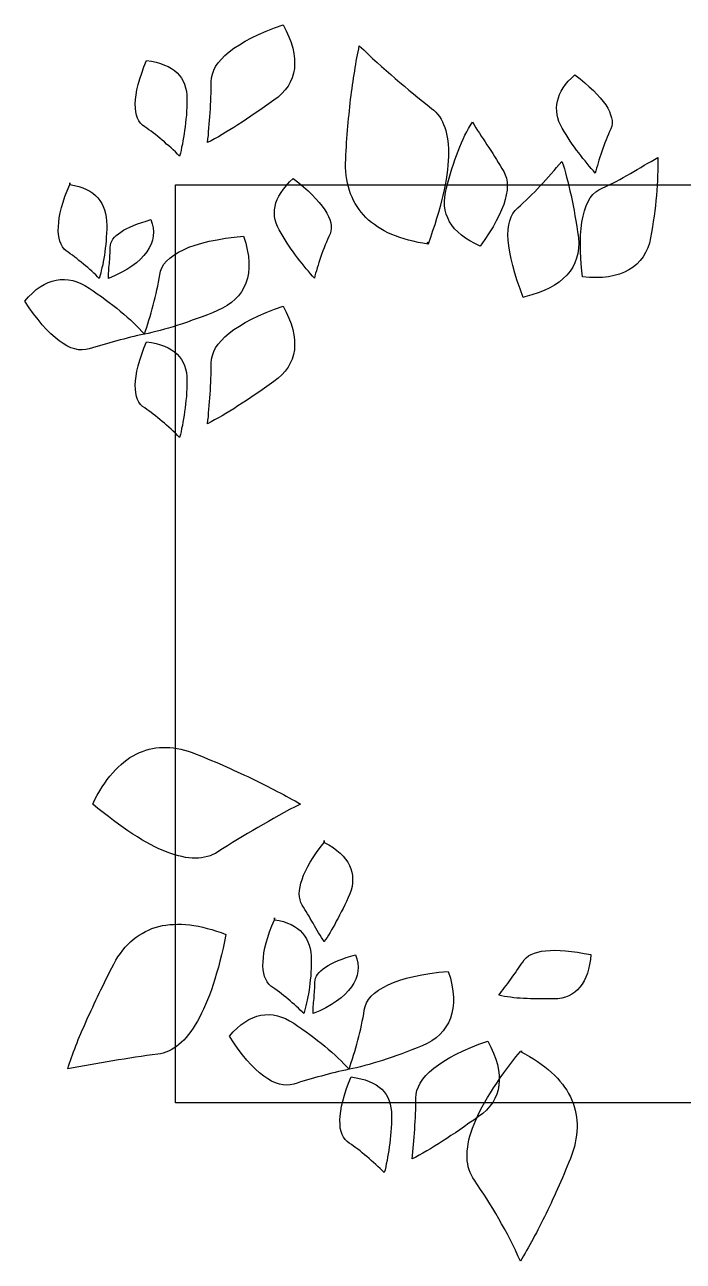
# Model space of a CAD drawing. Extents: x -0.221 to 0.496, y 1.454 to 2.128.
# Drawn here: x -0.221 to 0.137, y 1.454 to 2.128 of the extents above; entities that cross this region are included whole.
import ezdxf

# ---------------------------------------------------------------- set-up
doc = ezdxf.new("R2010")
doc.units = 0
doc.layers.get('0').update_dxf_attribs({"linetype": 'CONTINUOUS'})

msp = doc.modelspace()

# ---------------------------------------------------------------- linework, layer by layer
at = {"color": 0}
for points in [[(-0.08052, 2.12762), (-0.08052, 2.12762), (-0.08052, 2.12762), (-0.07881, 2.12428), (-0.07733, 2.12101), (-0.07616, 2.1179), (-0.07523, 2.11486), (-0.07461, 2.11191), (-0.0743, 2.10911), (-0.07422, 2.10631), (-0.07437, 2.10374), (-0.07484, 2.10117), (-0.07554, 2.09876), (-0.07655, 2.09643), (-0.0778, 2.09425), (-0.07935, 2.09215), (-0.08114, 2.09013), (-0.08316, 2.08826), (-0.0855, 2.08655), (-0.0855, 2.08655), (-0.08814, 2.08469), (-0.09071, 2.0829), (-0.0932, 2.08111), (-0.09569, 2.0794), (-0.0981, 2.07776), (-0.10051, 2.07621), (-0.10284, 2.07465), (-0.1051, 2.07317), (-0.10735, 2.0717), (-0.10953, 2.07037), (-0.11163, 2.06905), (-0.11373, 2.06781), (-0.11575, 2.06664), (-0.11778, 2.06555), (-0.11972, 2.06446), (-0.12159, 2.06353), (-0.12159, 2.06353), (-0.12143, 2.0654), (-0.1212, 2.06734), (-0.12104, 2.06936), (-0.12089, 2.07131), (-0.12073, 2.07341), (-0.12058, 2.07543), (-0.12042, 2.07753), (-0.12026, 2.07963), (-0.12011, 2.08181), (-0.12003, 2.08391), (-0.11988, 2.08601), (-0.1198, 2.08819), (-0.11972, 2.09029), (-0.11972, 2.09239), (-0.11964, 2.09449), (-0.11964, 2.09659), (-0.11964, 2.09659), (-0.11949, 2.09869), (-0.11902, 2.10071), (-0.11824, 2.10281), (-0.11723, 2.10483), (-0.11583, 2.10685), (-0.11412, 2.10887), (-0.11218, 2.1109), (-0.10984, 2.11284), (-0.10728, 2.11479), (-0.10432, 2.11673), (-0.10113, 2.11867), (-0.09763, 2.12054), (-0.09382, 2.12233), (-0.0897, 2.12412), (-0.08526, 2.12591), (-0.08052, 2.12762)], [(-0.00191, 2.00914), (-0.00154, 2.00819), (-0.00154, 2.00819), (-0.00435, 2.00865), (-0.00699, 2.00912), (-0.00962, 2.00975), (-0.01215, 2.01035), (-0.01454, 2.01102), (-0.01689, 2.01179), (-0.01918, 2.01259), (-0.02132, 2.01346), (-0.02339, 2.01437), (-0.02536, 2.01541), (-0.02725, 2.01648), (-0.02908, 2.01759), (-0.03076, 2.01877), (-0.03238, 2.01998), (-0.03392, 2.02122), (-0.03536, 2.0226), (-0.03673, 2.02402), (-0.03795, 2.0255), (-0.03911, 2.02701), (-0.04023, 2.02863), (-0.04125, 2.03021), (-0.04216, 2.03193), (-0.04293, 2.03372), (-0.0437, 2.03551), (-0.04436, 2.03743), (-0.04492, 2.03932), (-0.04538, 2.04135), (-0.04583, 2.04337), (-0.04607, 2.0455), (-0.04632, 2.04762), (-0.04642, 2.04982), (-0.04648, 2.05211), (-0.04648, 2.05211), (-0.04638, 2.05441), (-0.04627, 2.0567), (-0.04616, 2.059), (-0.04602, 2.06122), (-0.04591, 2.06352), (-0.04577, 2.06574), (-0.04552, 2.06793), (-0.04538, 2.07015), (-0.04521, 2.07231), (-0.04503, 2.07446), (-0.04486, 2.07661), (-0.04458, 2.07873), (-0.04437, 2.08081), (-0.04416, 2.0829), (-0.04395, 2.08498), (-0.04371, 2.087), (-0.04347, 2.08901), (-0.04319, 2.09095), (-0.04295, 2.09297), (-0.04267, 2.09491), (-0.04236, 2.09678), (-0.04209, 2.09873), (-0.04185, 2.10057), (-0.0415, 2.10237), (-0.04119, 2.10424), (-0.04092, 2.10601), (-0.04065, 2.10778), (-0.04027, 2.10952), (-0.03996, 2.11122), (-0.03966, 2.11292), (-0.03932, 2.11454), (-0.03898, 2.11617), (-0.03898, 2.11617), (-0.03658, 2.11387), (-0.03418, 2.11157), (-0.03172, 2.1093), (-0.02925, 2.10704), (-0.02682, 2.10484), (-0.02438, 2.10264), (-0.02188, 2.10048), (-0.01938, 2.09831), (-0.01691, 2.09622), (-0.01444, 2.09413), (-0.01197, 2.09203), (-0.00946, 2.09004), (-0.00703, 2.08802), (-0.00452, 2.08603), (-0.00208, 2.084), (0.00039, 2.08208), (0.00039, 2.08208), (0.00156, 2.08109), (0.00269, 2.07999), (0.00368, 2.07883), (0.00463, 2.07756), (0.00554, 2.07619), (0.00629, 2.07482), (0.00696, 2.07324), (0.00763, 2.07167), (0.00815, 2.07002), (0.00858, 2.06824), (0.00896, 2.06636), (0.00928, 2.06444), (0.00949, 2.06238), (0.00963, 2.06029), (0.00963, 2.05813), (0.00959, 2.05587), (0.00951, 2.05351), (0.0093, 2.05108), (0.00905, 2.04854), (0.00873, 2.04597), (0.0083, 2.04327), (0.00783, 2.04046), (0.0072, 2.03765), (0.00655, 2.03467), (0.00584, 2.03165), (0.00499, 2.02857), (0.0041, 2.02539), (0.00311, 2.02206), (0.00211, 2.01874), (0.00091, 2.01532), (-0.00026, 2.01182), (-0.00154, 2.00819), (-0.00191, 2.00914)], [(-0.15488, 2.10817), (-0.15488, 2.10817), (-0.15488, 2.10817), (-0.15215, 2.10771), (-0.14959, 2.10716), (-0.14725, 2.10654), (-0.14508, 2.10569), (-0.14313, 2.10483), (-0.14134, 2.10382), (-0.13971, 2.10265), (-0.13823, 2.10141), (-0.13699, 2.10001), (-0.1359, 2.09853), (-0.13496, 2.0969), (-0.13419, 2.09519), (-0.13364, 2.09332), (-0.13318, 2.09137), (-0.13294, 2.08927), (-0.13286, 2.0871), (-0.13286, 2.0871), (-0.13286, 2.08484), (-0.13294, 2.08266), (-0.13302, 2.08049), (-0.13318, 2.07831), (-0.13341, 2.07621), (-0.13356, 2.07411), (-0.1338, 2.07209), (-0.13411, 2.07006), (-0.13434, 2.06812), (-0.13465, 2.06625), (-0.13504, 2.06439), (-0.13535, 2.0626), (-0.13574, 2.06089), (-0.13605, 2.05917), (-0.13644, 2.05762), (-0.13683, 2.05606), (-0.13683, 2.05606), (-0.138, 2.05715), (-0.13909, 2.05832), (-0.14033, 2.05941), (-0.1415, 2.0605), (-0.14266, 2.06159), (-0.14391, 2.06267), (-0.14515, 2.06376), (-0.14632, 2.06477), (-0.14757, 2.06579), (-0.14881, 2.0668), (-0.15005, 2.06781), (-0.15122, 2.06874), (-0.15239, 2.0696), (-0.15363, 2.07045), (-0.15472, 2.07131), (-0.15589, 2.07209), (-0.15589, 2.07209), (-0.15713, 2.07294), (-0.15822, 2.07403), (-0.15908, 2.07527), (-0.15978, 2.07675), (-0.1604, 2.07839), (-0.16079, 2.08025), (-0.16094, 2.08227), (-0.16102, 2.08453), (-0.16087, 2.08686), (-0.16055, 2.08943), (-0.16009, 2.09215), (-0.15939, 2.09503), (-0.15853, 2.09814), (-0.15752, 2.10133), (-0.15628, 2.10467), (-0.15488, 2.10817)], [(0.07841, 2.10025), (0.07841, 2.10025), (0.08126, 2.09808), (0.0839, 2.09598), (0.0863, 2.09386), (0.0885, 2.0918), (0.09048, 2.08982), (0.09229, 2.08784), (0.09382, 2.0859), (0.09522, 2.08407), (0.0963, 2.08217), (0.09725, 2.08038), (0.09791, 2.07863), (0.09844, 2.07699), (0.09869, 2.07539), (0.09867, 2.07382), (0.0985, 2.07236), (0.09806, 2.07094), (0.09806, 2.07094), (0.09738, 2.06949), (0.09673, 2.06797), (0.09607, 2.06645), (0.09546, 2.06486), (0.0948, 2.06334), (0.09419, 2.06175), (0.09364, 2.0602), (0.09312, 2.05857), (0.09258, 2.05702), (0.09203, 2.05546), (0.09155, 2.05394), (0.09107, 2.05241), (0.09067, 2.05092), (0.09022, 2.04951), (0.08985, 2.04812), (0.08955, 2.04677), (0.08955, 2.04677), (0.08853, 2.048), (0.0874, 2.04927), (0.08631, 2.05065), (0.08515, 2.05199), (0.08403, 2.05344), (0.08283, 2.05485), (0.08168, 2.05636), (0.08052, 2.05788), (0.07936, 2.05939), (0.07817, 2.06098), (0.07698, 2.06256), (0.07582, 2.06425), (0.07474, 2.06598), (0.07362, 2.06777), (0.07254, 2.06949), (0.07149, 2.07132), (0.07149, 2.07132), (0.07055, 2.07311), (0.06974, 2.07497), (0.06918, 2.07685), (0.06876, 2.07863), (0.06855, 2.08052), (0.06844, 2.08236), (0.06861, 2.08417), (0.06892, 2.08604), (0.06944, 2.08784), (0.07009, 2.08971), (0.07096, 2.0915), (0.0721, 2.09326), (0.07338, 2.09508), (0.07487, 2.09683), (0.07654, 2.09858), (0.07841, 2.10025)], [(0.02689, 2.00708), (0.02689, 2.00708), (0.02689, 2.00708), (0.024, 2.00845), (0.02124, 2.00989), (0.01886, 2.01142), (0.01663, 2.01303), (0.01467, 2.01476), (0.01296, 2.01653), (0.01146, 2.0184), (0.01018, 2.02037), (0.0092, 2.0224), (0.00837, 2.0245), (0.00785, 2.02667), (0.0075, 2.02901), (0.0074, 2.03137), (0.00755, 2.03377), (0.0079, 2.03627), (0.00847, 2.03887), (0.00847, 2.03887), (0.00921, 2.04147), (0.00988, 2.04403), (0.01061, 2.04663), (0.01146, 2.04919), (0.01226, 2.05164), (0.01307, 2.0541), (0.01394, 2.05642), (0.01478, 2.0588), (0.01569, 2.06105), (0.01663, 2.06323), (0.01761, 2.06533), (0.01851, 2.0674), (0.01955, 2.06937), (0.02052, 2.07113), (0.02156, 2.07292), (0.0226, 2.07454), (0.0226, 2.07454), (0.02355, 2.07309), (0.02446, 2.07155), (0.02544, 2.07004), (0.02643, 2.06852), (0.02744, 2.06694), (0.0285, 2.06546), (0.02951, 2.06388), (0.03053, 2.0623), (0.03162, 2.06075), (0.03267, 2.0591), (0.03369, 2.05751), (0.03474, 2.05586), (0.03576, 2.05428), (0.03674, 2.05259), (0.03775, 2.05101), (0.03873, 2.04932), (0.03873, 2.04932), (0.03978, 2.04767), (0.04055, 2.04588), (0.04111, 2.044), (0.0415, 2.04194), (0.0416, 2.03974), (0.04149, 2.03745), (0.0411, 2.03502), (0.04054, 2.03242), (0.03966, 2.02976), (0.03853, 2.02689), (0.0372, 2.02392), (0.03565, 2.02085), (0.03385, 2.01757), (0.03175, 2.01423), (0.02946, 2.01072), (0.02689, 2.00708)], [(0.08255, 1.99028), (0.08255, 1.99028), (0.08205, 1.9953), (0.08164, 2.00011), (0.08144, 2.00467), (0.08144, 2.00898), (0.08151, 2.01298), (0.08178, 2.01674), (0.08229, 2.02017), (0.0829, 2.0234), (0.08364, 2.02634), (0.08452, 2.02901), (0.08564, 2.03135), (0.08682, 2.03339), (0.08821, 2.03517), (0.08977, 2.03661), (0.09152, 2.03779), (0.09338, 2.0386), (0.09338, 2.0386), (0.09528, 2.03951), (0.09717, 2.04041), (0.09913, 2.04136), (0.10099, 2.04233), (0.10292, 2.04334), (0.10482, 2.04443), (0.10672, 2.04551), (0.10868, 2.04662), (0.11058, 2.0477), (0.11244, 2.04886), (0.11434, 2.04994), (0.1162, 2.05109), (0.1181, 2.05217), (0.11993, 2.05322), (0.12182, 2.0543), (0.12365, 2.05535), (0.12365, 2.05535), (0.12368, 2.05295), (0.12364, 2.05051), (0.12356, 2.04797), (0.12348, 2.04544), (0.12337, 2.04279), (0.12326, 2.04015), (0.12307, 2.03748), (0.12285, 2.0347), (0.12256, 2.03188), (0.12227, 2.02907), (0.12198, 2.02626), (0.12155, 2.02338), (0.12115, 2.02043), (0.12072, 2.01755), (0.12025, 2.01456), (0.11968, 2.01161), (0.11968, 2.01161), (0.11901, 2.0087), (0.11813, 2.00604), (0.11697, 2.00359), (0.11558, 2.00128), (0.11401, 1.99915), (0.11224, 1.99727), (0.1102, 1.9956), (0.10788, 1.99414), (0.10545, 1.99289), (0.10276, 1.99186), (0.09989, 1.991), (0.09682, 1.99039), (0.09354, 1.99003), (0.09006, 1.98992), (0.08641, 1.98998), (0.08255, 1.99028)], [(0.05036, 1.97917), (0.05036, 1.97917), (0.04867, 1.98379), (0.04707, 1.9882), (0.04575, 1.9924), (0.0446, 1.99642), (0.04365, 2.00019), (0.04295, 2.00382), (0.04245, 2.0072), (0.04205, 2.01037), (0.04196, 2.01326), (0.04207, 2.01608), (0.04243, 2.01858), (0.04296, 2.0209), (0.04369, 2.02297), (0.04469, 2.02484), (0.0459, 2.02645), (0.04728, 2.02789), (0.04728, 2.02789), (0.0488, 2.02922), (0.05035, 2.03066), (0.05191, 2.03209), (0.05343, 2.0336), (0.05495, 2.0351), (0.05654, 2.03664), (0.05803, 2.03822), (0.05959, 2.03982), (0.06111, 2.0415), (0.0626, 2.04308), (0.06412, 2.04476), (0.06554, 2.04647), (0.06707, 2.04815), (0.06849, 2.04987), (0.06994, 2.05151), (0.07136, 2.05323), (0.07136, 2.05323), (0.07206, 2.05124), (0.07272, 2.04914), (0.07334, 2.04694), (0.07393, 2.04463), (0.07455, 2.04225), (0.07521, 2.03981), (0.07576, 2.03722), (0.07637, 2.03467), (0.07689, 2.03199), (0.07743, 2.02923), (0.07798, 2.02647), (0.07848, 2.02361), (0.07899, 2.02075), (0.07947, 2.01778), (0.07994, 2.01482), (0.08037, 2.01175), (0.08037, 2.01175), (0.08053, 2.00872), (0.08038, 2.0058), (0.08002, 2.00313), (0.07932, 2.00046), (0.07844, 1.99797), (0.07725, 1.99559), (0.07579, 1.99342), (0.07412, 1.99133), (0.07214, 1.98935), (0.06991, 1.9875), (0.06742, 1.98588), (0.06471, 1.98432), (0.0617, 1.98288), (0.05851, 1.98161), (0.05501, 1.98045), (0.05127, 1.97943), (0.05036, 1.97917)], [(-0.19664, 2.04157), (-0.19664, 2.04056), (-0.19664, 2.04056), (-0.19408, 2.04009), (-0.19174, 2.03955), (-0.18957, 2.03877), (-0.18762, 2.03791), (-0.18575, 2.03698), (-0.18412, 2.03589), (-0.18264, 2.03465), (-0.18132, 2.03333), (-0.18023, 2.03185), (-0.17922, 2.03021), (-0.17844, 2.02858), (-0.17774, 2.02679), (-0.1772, 2.02485), (-0.17689, 2.02283), (-0.17665, 2.02073), (-0.17658, 2.01855), (-0.17658, 2.01855), (-0.17658, 2.01629), (-0.17665, 2.01411), (-0.17681, 2.01201), (-0.17689, 2.00991), (-0.17712, 2.00789), (-0.17735, 2.00587), (-0.17759, 2.004), (-0.17782, 2.00214), (-0.17813, 2.00027), (-0.17844, 1.99856), (-0.17875, 1.99685), (-0.17914, 1.99529), (-0.17953, 1.99374), (-0.17984, 1.99226), (-0.18023, 1.99078), (-0.18062, 1.98946), (-0.18062, 1.98946), (-0.18155, 1.99039), (-0.18257, 1.9914), (-0.18365, 1.99234), (-0.18467, 1.99335), (-0.18583, 1.99436), (-0.18692, 1.99537), (-0.18809, 1.99638), (-0.18925, 1.99731), (-0.19042, 1.99832), (-0.19167, 1.99926), (-0.19283, 2.00027), (-0.194, 2.00112), (-0.19517, 2.00206), (-0.19641, 2.00291), (-0.1975, 2.00369), (-0.19867, 2.00447), (-0.19867, 2.00447), (-0.19975, 2.00548), (-0.20061, 2.00672), (-0.20139, 2.00813), (-0.20201, 2.00968), (-0.20248, 2.01147), (-0.20279, 2.01334), (-0.20294, 2.01544), (-0.20287, 2.01761), (-0.20271, 2.02003), (-0.2024, 2.02251), (-0.20185, 2.02524), (-0.20115, 2.02804), (-0.2003, 2.03099), (-0.19929, 2.03403), (-0.19804, 2.03721), (-0.19664, 2.04056), (-0.19664, 2.04157)], [(-0.07493, 2.04389), (-0.07493, 2.04389), (-0.07201, 2.04158), (-0.06937, 2.03931), (-0.06687, 2.03715), (-0.06461, 2.03495), (-0.06259, 2.0329), (-0.06081, 2.03082), (-0.05918, 2.02884), (-0.05782, 2.02691), (-0.05674, 2.02501), (-0.05579, 2.02322), (-0.05506, 2.0215), (-0.05456, 2.01976), (-0.05431, 2.01815), (-0.05434, 2.01659), (-0.0545, 2.01513), (-0.05494, 2.01371), (-0.05494, 2.01371), (-0.05563, 2.01226), (-0.05628, 2.01074), (-0.05693, 2.00922), (-0.05758, 2.0077), (-0.0582, 2.00611), (-0.05882, 2.00452), (-0.05937, 2.00296), (-0.05991, 2.00141), (-0.06046, 1.99985), (-0.06098, 1.99823), (-0.06145, 1.9967), (-0.06193, 1.99518), (-0.06234, 1.99369), (-0.06278, 1.99227), (-0.06315, 1.99089), (-0.06345, 1.98953), (-0.06345, 1.98953), (-0.06448, 1.99077), (-0.0656, 1.99204), (-0.06669, 1.99342), (-0.06785, 1.99476), (-0.06905, 1.99617), (-0.07017, 1.99761), (-0.07133, 1.99913), (-0.07256, 2.00061), (-0.07371, 2.00213), (-0.07483, 2.00374), (-0.07603, 2.00533), (-0.07718, 2.00702), (-0.07826, 2.00874), (-0.07938, 2.01054), (-0.08047, 2.01226), (-0.08152, 2.01408), (-0.08152, 2.01408), (-0.08263, 2.01588), (-0.08358, 2.01767), (-0.08428, 2.01949), (-0.0848, 2.02131), (-0.08516, 2.02312), (-0.08526, 2.02497), (-0.0852, 2.02681), (-0.08489, 2.02868), (-0.08441, 2.03055), (-0.08368, 2.03245), (-0.08278, 2.03435), (-0.0816, 2.03621), (-0.08028, 2.03814), (-0.07871, 2.04009), (-0.07694, 2.04198), (-0.07493, 2.04389)], [(-0.15254, 2.0215), (-0.15254, 2.0215), (-0.15254, 2.0215), (-0.15177, 2.01925), (-0.1513, 2.01699), (-0.15114, 2.01481), (-0.15122, 2.01256), (-0.15169, 2.01038), (-0.15239, 2.0082), (-0.1534, 2.0061), (-0.15472, 2.004), (-0.15628, 2.00198), (-0.15822, 1.99996), (-0.1604, 1.99801), (-0.16289, 1.99615), (-0.16561, 1.99436), (-0.16872, 1.99265), (-0.17199, 1.99101), (-0.17564, 1.98946), (-0.17564, 1.98946), (-0.17564, 1.99039), (-0.17557, 1.9914), (-0.17557, 1.99234), (-0.17549, 1.99335), (-0.17541, 1.99444), (-0.17533, 1.99545), (-0.17525, 1.99654), (-0.1751, 1.99762), (-0.17502, 1.99871), (-0.17494, 1.9998), (-0.17487, 2.00089), (-0.17479, 2.00198), (-0.17471, 2.00315), (-0.17471, 2.00424), (-0.17463, 2.0054), (-0.17463, 2.00649), (-0.17463, 2.00649), (-0.17455, 2.00758), (-0.17424, 2.00867), (-0.17378, 2.00976), (-0.17315, 2.01077), (-0.17238, 2.01186), (-0.17137, 2.01279), (-0.1702, 2.0138), (-0.16888, 2.01474), (-0.1674, 2.01567), (-0.16569, 2.0166), (-0.1639, 2.01746), (-0.16195, 2.01831), (-0.15978, 2.01917), (-0.15752, 2.01995), (-0.15511, 2.02073), (-0.15254, 2.0215)], [(-0.10199, 2.0124), (-0.10199, 2.0124), (-0.10199, 2.0124), (-0.10082, 2.00867), (-0.10004, 2.00509), (-0.09942, 2.00167), (-0.09919, 1.9984), (-0.09919, 1.99529), (-0.09942, 1.99241), (-0.09996, 1.98961), (-0.10082, 1.98697), (-0.10191, 1.98448), (-0.10323, 1.98222), (-0.10479, 1.98005), (-0.10658, 1.9781), (-0.1086, 1.97631), (-0.11093, 1.97468), (-0.11342, 1.9732), (-0.11614, 1.97196), (-0.11614, 1.97196), (-0.11894, 1.97079), (-0.12174, 1.9697), (-0.12454, 1.96861), (-0.12726, 1.9676), (-0.12999, 1.96667), (-0.13263, 1.96566), (-0.13528, 1.9648), (-0.13784, 1.96395), (-0.14033, 1.96317), (-0.14282, 1.96247), (-0.14515, 1.96177), (-0.14749, 1.96115), (-0.14974, 1.96052), (-0.15192, 1.95998), (-0.15402, 1.95951), (-0.15604, 1.95912), (-0.15604, 1.95912), (-0.15542, 1.96099), (-0.1548, 1.96286), (-0.15418, 1.9648), (-0.15355, 1.96675), (-0.15293, 1.96877), (-0.15239, 1.97079), (-0.15177, 1.97289), (-0.15122, 1.97491), (-0.15068, 1.97701), (-0.15013, 1.97911), (-0.14967, 1.98121), (-0.1492, 1.98324), (-0.14881, 1.98534), (-0.14842, 1.98736), (-0.14803, 1.98938), (-0.14772, 1.9914), (-0.14772, 1.9914), (-0.14725, 1.99335), (-0.14648, 1.99529), (-0.14539, 1.99716), (-0.14391, 1.99887), (-0.14212, 2.00058), (-0.14002, 2.00214), (-0.13753, 2.00369), (-0.13481, 2.00509), (-0.13178, 2.00641), (-0.12835, 2.00758), (-0.1247, 2.00867), (-0.12073, 2.00968), (-0.11645, 2.01054), (-0.11194, 2.01131), (-0.10712, 2.01194), (-0.10199, 2.0124)], [(-0.22122, 1.97717), (-0.22122, 1.97717), (-0.22122, 1.97717), (-0.21912, 1.9795), (-0.21702, 1.98152), (-0.21492, 1.98339), (-0.21274, 1.98487), (-0.21057, 1.98619), (-0.20847, 1.9872), (-0.20621, 1.98806), (-0.20403, 1.9886), (-0.20185, 1.98884), (-0.1996, 1.98891), (-0.19734, 1.98876), (-0.19509, 1.98829), (-0.19291, 1.98759), (-0.19065, 1.98674), (-0.1884, 1.98557), (-0.18614, 1.98417), (-0.18614, 1.98417), (-0.18389, 1.98269), (-0.18171, 1.98114), (-0.17945, 1.97958), (-0.17735, 1.97802), (-0.17525, 1.97639), (-0.17315, 1.97484), (-0.17113, 1.97328), (-0.16919, 1.97165), (-0.16732, 1.97001), (-0.16545, 1.96846), (-0.16367, 1.9669), (-0.16203, 1.96527), (-0.1604, 1.96371), (-0.15884, 1.96216), (-0.15737, 1.9606), (-0.15604, 1.95912), (-0.15604, 1.95912), (-0.15791, 1.95874), (-0.15978, 1.95835), (-0.16172, 1.95788), (-0.16359, 1.95741), (-0.16545, 1.95695), (-0.16732, 1.95648), (-0.16919, 1.95601), (-0.17105, 1.95547), (-0.173, 1.955), (-0.17487, 1.95446), (-0.17673, 1.95391), (-0.1786, 1.95337), (-0.18047, 1.95282), (-0.18241, 1.95228), (-0.18428, 1.95166), (-0.18614, 1.95111), (-0.18614, 1.95111), (-0.18801, 1.95072), (-0.18995, 1.95057), (-0.19198, 1.95065), (-0.194, 1.95111), (-0.19602, 1.95174), (-0.1982, 1.95275), (-0.2003, 1.95399), (-0.20248, 1.95547), (-0.20473, 1.95726), (-0.20699, 1.95928), (-0.20932, 1.96161), (-0.21166, 1.96418), (-0.21399, 1.96706), (-0.2164, 1.97017), (-0.21881, 1.97351), (-0.22122, 1.97717)], [(-0.08052, 1.97445), (-0.08052, 1.97445), (-0.08052, 1.97445), (-0.07881, 1.9711), (-0.07733, 1.96784), (-0.07616, 1.96472), (-0.07523, 1.96169), (-0.07461, 1.95874), (-0.0743, 1.95594), (-0.07422, 1.95314), (-0.07437, 1.95057), (-0.07484, 1.948), (-0.07554, 1.94559), (-0.07655, 1.94326), (-0.0778, 1.94108), (-0.07935, 1.93898), (-0.08114, 1.93696), (-0.08316, 1.93509), (-0.0855, 1.93338), (-0.0855, 1.93338), (-0.08814, 1.93151), (-0.09071, 1.92972), (-0.0932, 1.92793), (-0.09569, 1.92622), (-0.0981, 1.92459), (-0.10051, 1.92303), (-0.10284, 1.92148), (-0.1051, 1.92), (-0.10735, 1.91852), (-0.10953, 1.9172), (-0.11163, 1.91588), (-0.11373, 1.91463), (-0.11575, 1.91347), (-0.11778, 1.91238), (-0.11972, 1.91129), (-0.12159, 1.91036), (-0.12159, 1.91036), (-0.12143, 1.91222), (-0.1212, 1.91417), (-0.12104, 1.91619), (-0.12089, 1.91813), (-0.12073, 1.92023), (-0.12058, 1.92226), (-0.12042, 1.92436), (-0.12026, 1.92646), (-0.12011, 1.92863), (-0.12003, 1.93073), (-0.11988, 1.93283), (-0.1198, 1.93501), (-0.11972, 1.93711), (-0.11972, 1.93921), (-0.11964, 1.94131), (-0.11964, 1.94341), (-0.11964, 1.94341), (-0.11949, 1.94551), (-0.11902, 1.94754), (-0.11824, 1.94964), (-0.11723, 1.95166), (-0.11583, 1.95368), (-0.11412, 1.9557), (-0.11218, 1.95772), (-0.10984, 1.95967), (-0.10728, 1.96161), (-0.10432, 1.96356), (-0.10113, 1.9655), (-0.09763, 1.96737), (-0.09382, 1.96916), (-0.0897, 1.97095), (-0.08526, 1.97274), (-0.08052, 1.97445)], [(-0.15488, 1.955), (-0.15488, 1.955), (-0.15488, 1.955), (-0.15215, 1.95454), (-0.14959, 1.95399), (-0.14725, 1.95337), (-0.14508, 1.95251), (-0.14313, 1.95166), (-0.14134, 1.95065), (-0.13971, 1.94948), (-0.13823, 1.94824), (-0.13699, 1.94684), (-0.1359, 1.94536), (-0.13496, 1.94372), (-0.13419, 1.94201), (-0.13364, 1.94015), (-0.13318, 1.9382), (-0.13294, 1.9361), (-0.13286, 1.93392), (-0.13286, 1.93392), (-0.13286, 1.93167), (-0.13294, 1.92949), (-0.13302, 1.92731), (-0.13318, 1.92513), (-0.13341, 1.92303), (-0.13356, 1.92093), (-0.1338, 1.91891), (-0.13411, 1.91689), (-0.13434, 1.91495), (-0.13465, 1.91308), (-0.13504, 1.91121), (-0.13535, 1.90942), (-0.13574, 1.90771), (-0.13605, 1.906), (-0.13644, 1.90445), (-0.13683, 1.90289), (-0.13683, 1.90289), (-0.138, 1.90398), (-0.13909, 1.90515), (-0.14033, 1.90623), (-0.1415, 1.90732), (-0.14266, 1.90841), (-0.14391, 1.9095), (-0.14515, 1.91059), (-0.14632, 1.9116), (-0.14757, 1.91261), (-0.14881, 1.91362), (-0.15005, 1.91463), (-0.15122, 1.91557), (-0.15239, 1.91642), (-0.15363, 1.91728), (-0.15472, 1.91813), (-0.15589, 1.91891), (-0.15589, 1.91891), (-0.15713, 1.91977), (-0.15822, 1.92086), (-0.15908, 1.9221), (-0.15978, 1.92358), (-0.1604, 1.92521), (-0.16079, 1.92708), (-0.16094, 1.9291), (-0.16102, 1.93136), (-0.16087, 1.93369), (-0.16055, 1.93626), (-0.16009, 1.93898), (-0.15939, 1.94186), (-0.15853, 1.94497), (-0.15752, 1.94816), (-0.15628, 1.9515), (-0.15488, 1.955)], [(-0.1842, 1.70322), (-0.1842, 1.70322), (-0.1842, 1.70322), (-0.18295, 1.70571), (-0.18171, 1.70812), (-0.18039, 1.71038), (-0.17906, 1.71256), (-0.17766, 1.71458), (-0.17626, 1.71652), (-0.17479, 1.71839), (-0.17331, 1.72018), (-0.17183, 1.72181), (-0.17027, 1.72337), (-0.16872, 1.72477), (-0.16716, 1.72609), (-0.16553, 1.72733), (-0.1639, 1.7285), (-0.16218, 1.72951), (-0.16047, 1.73044), (-0.15876, 1.73122), (-0.15705, 1.73192), (-0.15526, 1.73254), (-0.15347, 1.73309), (-0.15161, 1.73348), (-0.14974, 1.73379), (-0.14787, 1.73402), (-0.14601, 1.7341), (-0.14406, 1.7341), (-0.14212, 1.73402), (-0.14017, 1.73379), (-0.13823, 1.73348), (-0.13621, 1.73309), (-0.13418, 1.73262), (-0.13216, 1.732), (-0.13006, 1.7313), (-0.13006, 1.7313), (-0.12788, 1.73044), (-0.12578, 1.72959), (-0.12368, 1.72873), (-0.12158, 1.72788), (-0.11948, 1.72702), (-0.11746, 1.72617), (-0.11536, 1.72523), (-0.11334, 1.72438), (-0.1114, 1.72352), (-0.10937, 1.72259), (-0.10743, 1.72173), (-0.10548, 1.7208), (-0.10354, 1.71994), (-0.10159, 1.71901), (-0.09973, 1.71816), (-0.09786, 1.7173), (-0.09607, 1.71637), (-0.09421, 1.71551), (-0.09242, 1.71458), (-0.09063, 1.71372), (-0.08884, 1.71279), (-0.08713, 1.71193), (-0.08542, 1.711), (-0.08371, 1.71014), (-0.08207, 1.70929), (-0.08036, 1.70836), (-0.07873, 1.7075), (-0.07717, 1.70664), (-0.07554, 1.70579), (-0.07398, 1.70493), (-0.07243, 1.70408), (-0.07095, 1.70322), (-0.07095, 1.70322), (-0.07391, 1.70174), (-0.07694, 1.70019), (-0.07989, 1.69863), (-0.08277, 1.69708), (-0.08565, 1.69544), (-0.08853, 1.69381), (-0.09141, 1.69218), (-0.09421, 1.69054), (-0.09701, 1.68891), (-0.09981, 1.68728), (-0.10261, 1.68557), (-0.10533, 1.68393), (-0.10805, 1.68222), (-0.11077, 1.68051), (-0.11342, 1.67888), (-0.11606, 1.67717), (-0.11606, 1.67717), (-0.11738, 1.67639), (-0.11878, 1.67569), (-0.12026, 1.67507), (-0.12174, 1.6746), (-0.1233, 1.67429), (-0.12485, 1.67398), (-0.12656, 1.67382), (-0.12827, 1.67374), (-0.12998, 1.67382), (-0.13177, 1.67398), (-0.13364, 1.67421), (-0.13558, 1.6746), (-0.13753, 1.67507), (-0.13955, 1.67561), (-0.14157, 1.67623), (-0.14367, 1.67701), (-0.14585, 1.67794), (-0.14811, 1.67888), (-0.15036, 1.67997), (-0.1527, 1.68113), (-0.15503, 1.68245), (-0.15744, 1.68378), (-0.15985, 1.68533), (-0.16242, 1.68689), (-0.16498, 1.6886), (-0.16755, 1.69039), (-0.1702, 1.69225), (-0.17292, 1.69428), (-0.17564, 1.69638), (-0.17844, 1.69856), (-0.18132, 1.70081), (-0.1842, 1.70322)], [(-0.05812, 1.68331), (-0.05812, 1.6823), (-0.05812, 1.6823), (-0.05563, 1.68098), (-0.05329, 1.6795), (-0.05127, 1.67802), (-0.04948, 1.67654), (-0.04785, 1.67491), (-0.04645, 1.67328), (-0.04528, 1.67157), (-0.04435, 1.66978), (-0.04357, 1.66799), (-0.04311, 1.66612), (-0.04272, 1.66425), (-0.04264, 1.66231), (-0.04272, 1.66037), (-0.04295, 1.65834), (-0.04342, 1.65632), (-0.04412, 1.6543), (-0.04412, 1.6543), (-0.04505, 1.65228), (-0.04598, 1.65025), (-0.04692, 1.64831), (-0.04785, 1.64644), (-0.04878, 1.64458), (-0.04972, 1.64279), (-0.05057, 1.64108), (-0.05151, 1.63937), (-0.05236, 1.63773), (-0.05329, 1.63618), (-0.05415, 1.6347), (-0.05493, 1.6333), (-0.05578, 1.6319), (-0.05656, 1.63065), (-0.05734, 1.62941), (-0.05812, 1.62824), (-0.05812, 1.62824), (-0.05889, 1.62941), (-0.05959, 1.63058), (-0.06037, 1.63182), (-0.06115, 1.63307), (-0.06193, 1.63431), (-0.06263, 1.63563), (-0.06341, 1.63695), (-0.06411, 1.63828), (-0.06488, 1.63952), (-0.06566, 1.64084), (-0.06636, 1.64217), (-0.06714, 1.64341), (-0.06792, 1.64465), (-0.06869, 1.6459), (-0.06939, 1.64707), (-0.07017, 1.64823), (-0.07017, 1.64823), (-0.07079, 1.64963), (-0.07126, 1.65111), (-0.07157, 1.65267), (-0.07165, 1.65438), (-0.07157, 1.65624), (-0.07126, 1.65811), (-0.07079, 1.66013), (-0.07017, 1.66223), (-0.06932, 1.66449), (-0.06831, 1.66674), (-0.06706, 1.66915), (-0.06566, 1.67164), (-0.06403, 1.67421), (-0.06224, 1.67678), (-0.06029, 1.6795), (-0.05812, 1.6823), (-0.05812, 1.68331)], [(-0.11163, 1.63221), (-0.11163, 1.63221), (-0.11241, 1.6284), (-0.11318, 1.62474), (-0.11404, 1.62116), (-0.1149, 1.61766), (-0.11575, 1.61432), (-0.11668, 1.61105), (-0.11762, 1.60794), (-0.11855, 1.60499), (-0.11956, 1.60203), (-0.12057, 1.59923), (-0.12158, 1.59659), (-0.12267, 1.59402), (-0.12376, 1.59161), (-0.12485, 1.58928), (-0.12602, 1.58702), (-0.12711, 1.58492), (-0.12835, 1.58298), (-0.12952, 1.58111), (-0.13076, 1.57932), (-0.13201, 1.57769), (-0.13333, 1.57613), (-0.13457, 1.57473), (-0.1359, 1.57349), (-0.1373, 1.57232), (-0.13862, 1.57123), (-0.14002, 1.5703), (-0.14142, 1.56944), (-0.14282, 1.56874), (-0.1443, 1.56812), (-0.14577, 1.56765), (-0.14725, 1.56726), (-0.14873, 1.56703), (-0.14873, 1.56703), (-0.15176, 1.56664), (-0.1548, 1.56625), (-0.15783, 1.56579), (-0.16094, 1.56532), (-0.16397, 1.56485), (-0.16708, 1.56439), (-0.1702, 1.56392), (-0.17323, 1.56337), (-0.17634, 1.56283), (-0.17945, 1.56229), (-0.18256, 1.56174), (-0.1856, 1.5612), (-0.18871, 1.56065), (-0.19174, 1.56011), (-0.19477, 1.55956), (-0.19781, 1.55902), (-0.19781, 1.55902), (-0.19734, 1.5605), (-0.1968, 1.56205), (-0.19633, 1.56361), (-0.19579, 1.56516), (-0.19516, 1.56672), (-0.19462, 1.56835), (-0.194, 1.56999), (-0.19337, 1.57162), (-0.19267, 1.57325), (-0.19205, 1.57496), (-0.19135, 1.5766), (-0.19057, 1.57831), (-0.18987, 1.58002), (-0.1891, 1.58181), (-0.18832, 1.58352), (-0.18754, 1.58531), (-0.18676, 1.5871), (-0.18591, 1.58889), (-0.18505, 1.59075), (-0.1842, 1.59262), (-0.18334, 1.59449), (-0.18249, 1.59635), (-0.18155, 1.59822), (-0.18062, 1.60016), (-0.17969, 1.60211), (-0.17875, 1.60405), (-0.17782, 1.606), (-0.17681, 1.60802), (-0.1758, 1.60996), (-0.17479, 1.61199), (-0.17377, 1.61409), (-0.17276, 1.61611), (-0.17276, 1.61611), (-0.1716, 1.61813), (-0.17043, 1.62008), (-0.16911, 1.62186), (-0.16786, 1.62358), (-0.16646, 1.62521), (-0.16506, 1.62676), (-0.16358, 1.62816), (-0.16211, 1.62949), (-0.16047, 1.63073), (-0.15892, 1.63182), (-0.15721, 1.63283), (-0.1555, 1.63377), (-0.15378, 1.63462), (-0.152, 1.6354), (-0.15013, 1.63602), (-0.14818, 1.63657), (-0.14624, 1.63703), (-0.1443, 1.63734), (-0.1422, 1.63758), (-0.1401, 1.63773), (-0.138, 1.63781), (-0.13582, 1.63781), (-0.13356, 1.63765), (-0.13131, 1.63742), (-0.12905, 1.63711), (-0.12664, 1.63672), (-0.12423, 1.63618), (-0.12182, 1.63555), (-0.11933, 1.63485), (-0.11684, 1.63408), (-0.11427, 1.63322), (-0.11163, 1.63221)], [(-0.08518, 1.64123), (-0.08518, 1.64022), (-0.08518, 1.64022), (-0.08262, 1.63975), (-0.08028, 1.63921), (-0.07811, 1.63843), (-0.07616, 1.63758), (-0.07429, 1.63664), (-0.07266, 1.63555), (-0.07118, 1.63431), (-0.06986, 1.63299), (-0.06877, 1.63151), (-0.06776, 1.62988), (-0.06698, 1.62824), (-0.06628, 1.62645), (-0.06574, 1.62451), (-0.06543, 1.62249), (-0.06519, 1.62039), (-0.06512, 1.61821), (-0.06512, 1.61821), (-0.06512, 1.61595), (-0.06519, 1.61378), (-0.06535, 1.61168), (-0.06543, 1.60958), (-0.06566, 1.60755), (-0.06589, 1.60553), (-0.06613, 1.60366), (-0.06636, 1.6018), (-0.06667, 1.59993), (-0.06698, 1.59822), (-0.06729, 1.59651), (-0.06768, 1.59495), (-0.06807, 1.5934), (-0.06838, 1.59192), (-0.06877, 1.59044), (-0.06916, 1.58912), (-0.06916, 1.58912), (-0.07009, 1.59005), (-0.07111, 1.59106), (-0.07219, 1.592), (-0.07321, 1.59301), (-0.07437, 1.59402), (-0.07546, 1.59503), (-0.07663, 1.59604), (-0.07779, 1.59698), (-0.07896, 1.59799), (-0.08021, 1.59892), (-0.08137, 1.59993), (-0.08254, 1.60079), (-0.08371, 1.60172), (-0.08495, 1.60258), (-0.08604, 1.60335), (-0.08721, 1.60413), (-0.08721, 1.60413), (-0.08829, 1.60514), (-0.08915, 1.60639), (-0.08993, 1.60779), (-0.09055, 1.60934), (-0.09102, 1.61113), (-0.09133, 1.613), (-0.09148, 1.6151), (-0.09141, 1.61728), (-0.09125, 1.61969), (-0.09094, 1.62218), (-0.09039, 1.6249), (-0.08969, 1.6277), (-0.08884, 1.63065), (-0.08783, 1.63369), (-0.08658, 1.63688), (-0.08518, 1.64022), (-0.08518, 1.64123)], [(0.0871, 1.62124), (0.0871, 1.62124), (0.0871, 1.62124), (0.08686, 1.61852), (0.08647, 1.61588), (0.08593, 1.61339), (0.08523, 1.61113), (0.08445, 1.60895), (0.08352, 1.60701), (0.08243, 1.60514), (0.08119, 1.60351), (0.07986, 1.60203), (0.07839, 1.60079), (0.07683, 1.5997), (0.07512, 1.59876), (0.07325, 1.59806), (0.07131, 1.59752), (0.06921, 1.59721), (0.06703, 1.59713), (0.06703, 1.59713), (0.06477, 1.59713), (0.0626, 1.59713), (0.0605, 1.59713), (0.0584, 1.59713), (0.05637, 1.59721), (0.05435, 1.59721), (0.05241, 1.59729), (0.05054, 1.59736), (0.04867, 1.59752), (0.04689, 1.5976), (0.0451, 1.59775), (0.04339, 1.59799), (0.04175, 1.59822), (0.04012, 1.59845), (0.03856, 1.59876), (0.03701, 1.59915), (0.03701, 1.59915), (0.03779, 1.60009), (0.03856, 1.6011), (0.03934, 1.60219), (0.04012, 1.60328), (0.04097, 1.60436), (0.04183, 1.60553), (0.04269, 1.60662), (0.04354, 1.60786), (0.04432, 1.60903), (0.04517, 1.6102), (0.04603, 1.61136), (0.04689, 1.61253), (0.04766, 1.61378), (0.04844, 1.61494), (0.04922, 1.61603), (0.05, 1.6172), (0.05, 1.6172), (0.05085, 1.61844), (0.05194, 1.61953), (0.05319, 1.62054), (0.05466, 1.62132), (0.05637, 1.62202), (0.05824, 1.62256), (0.06026, 1.62303), (0.06252, 1.62334), (0.06501, 1.6235), (0.06757, 1.62358), (0.07045, 1.6235), (0.07341, 1.62326), (0.0766, 1.62295), (0.07994, 1.62249), (0.08344, 1.62194), (0.0871, 1.62124)], [(-0.04108, 1.62116), (-0.04108, 1.62116), (-0.04108, 1.62116), (-0.04031, 1.61891), (-0.03984, 1.61665), (-0.03968, 1.61448), (-0.03976, 1.61222), (-0.04023, 1.61004), (-0.04093, 1.60786), (-0.04194, 1.60576), (-0.04326, 1.60366), (-0.04482, 1.60164), (-0.04676, 1.59962), (-0.04894, 1.59768), (-0.05143, 1.59581), (-0.05415, 1.59402), (-0.05726, 1.59231), (-0.06053, 1.59068), (-0.06418, 1.58912), (-0.06418, 1.58912), (-0.06418, 1.59005), (-0.06411, 1.59106), (-0.06411, 1.592), (-0.06403, 1.59301), (-0.06395, 1.5941), (-0.06387, 1.59511), (-0.06379, 1.5962), (-0.06364, 1.59729), (-0.06356, 1.59838), (-0.06348, 1.59946), (-0.06341, 1.60055), (-0.06333, 1.60164), (-0.06325, 1.60281), (-0.06325, 1.6039), (-0.06317, 1.60506), (-0.06317, 1.60615), (-0.06317, 1.60615), (-0.06309, 1.60724), (-0.06278, 1.60833), (-0.06232, 1.60942), (-0.06169, 1.61043), (-0.06092, 1.61152), (-0.05991, 1.61245), (-0.05874, 1.61346), (-0.05742, 1.6144), (-0.05594, 1.61533), (-0.05423, 1.61626), (-0.05244, 1.61712), (-0.05049, 1.61798), (-0.04832, 1.61883), (-0.04606, 1.61961), (-0.04365, 1.62039), (-0.04108, 1.62116)], [(0.00947, 1.61206), (0.00947, 1.61206), (0.00947, 1.61206), (0.01064, 1.60833), (0.01142, 1.60475), (0.01204, 1.60133), (0.01227, 1.59806), (0.01227, 1.59495), (0.01204, 1.59208), (0.0115, 1.58928), (0.01064, 1.58663), (0.00955, 1.58414), (0.00823, 1.58189), (0.00667, 1.57971), (0.00488, 1.57776), (0.00286, 1.57598), (0.00053, 1.57434), (-0.00196, 1.57286), (-0.00468, 1.57162), (-0.00468, 1.57162), (-0.00748, 1.57045), (-0.01028, 1.56936), (-0.01308, 1.56828), (-0.0158, 1.56726), (-0.01853, 1.56633), (-0.02117, 1.56532), (-0.02382, 1.56446), (-0.02638, 1.56361), (-0.02887, 1.56283), (-0.03136, 1.56213), (-0.03369, 1.56143), (-0.03603, 1.56081), (-0.03828, 1.56019), (-0.04046, 1.55964), (-0.04256, 1.55917), (-0.04458, 1.55879), (-0.04458, 1.55879), (-0.04396, 1.56065), (-0.04334, 1.56252), (-0.04272, 1.56446), (-0.04209, 1.56641), (-0.04147, 1.56843), (-0.04093, 1.57045), (-0.04031, 1.57255), (-0.03976, 1.57458), (-0.03922, 1.57668), (-0.03867, 1.57878), (-0.0382, 1.58088), (-0.03774, 1.5829), (-0.03735, 1.585), (-0.03696, 1.58702), (-0.03657, 1.58904), (-0.03626, 1.59106), (-0.03626, 1.59106), (-0.03579, 1.59301), (-0.03502, 1.59495), (-0.03393, 1.59682), (-0.03245, 1.59853), (-0.03066, 1.60024), (-0.02856, 1.6018), (-0.02607, 1.60335), (-0.02335, 1.60475), (-0.02032, 1.60608), (-0.01689, 1.60724), (-0.01324, 1.60833), (-0.00927, 1.60934), (-0.00499, 1.6102), (-0.00048, 1.61098), (0.00434, 1.6116), (0.00947, 1.61206)], [(-0.10976, 1.57683), (-0.10976, 1.57683), (-0.10976, 1.57683), (-0.10766, 1.57916), (-0.10556, 1.58119), (-0.10346, 1.58305), (-0.10128, 1.58453), (-0.09911, 1.58585), (-0.09701, 1.58686), (-0.09475, 1.58772), (-0.09257, 1.58826), (-0.09039, 1.5885), (-0.08814, 1.58858), (-0.08588, 1.58842), (-0.08363, 1.58795), (-0.08145, 1.58725), (-0.07919, 1.5864), (-0.07694, 1.58523), (-0.07468, 1.58383), (-0.07468, 1.58383), (-0.07243, 1.58235), (-0.07025, 1.5808), (-0.06799, 1.57924), (-0.06589, 1.57769), (-0.06379, 1.57605), (-0.06169, 1.5745), (-0.05967, 1.57294), (-0.05773, 1.57131), (-0.05586, 1.56968), (-0.05399, 1.56812), (-0.05221, 1.56656), (-0.05057, 1.56493), (-0.04894, 1.56337), (-0.04738, 1.56182), (-0.04591, 1.56026), (-0.04458, 1.55879), (-0.04458, 1.55879), (-0.04645, 1.5584), (-0.04832, 1.55801), (-0.05026, 1.55754), (-0.05213, 1.55707), (-0.05399, 1.55661), (-0.05586, 1.55614), (-0.05773, 1.55567), (-0.05959, 1.55513), (-0.06154, 1.55466), (-0.06341, 1.55412), (-0.06527, 1.55357), (-0.06714, 1.55303), (-0.06901, 1.55249), (-0.07095, 1.55194), (-0.07282, 1.55132), (-0.07468, 1.55077), (-0.07468, 1.55077), (-0.07655, 1.55039), (-0.07849, 1.55023), (-0.08052, 1.55031), (-0.08254, 1.55077), (-0.08456, 1.5514), (-0.08674, 1.55241), (-0.08884, 1.55365), (-0.09102, 1.55513), (-0.09327, 1.55692), (-0.09553, 1.55894), (-0.09786, 1.56127), (-0.10019, 1.56384), (-0.10253, 1.56672), (-0.10494, 1.56983), (-0.10735, 1.57318), (-0.10976, 1.57683)], [(0.03094, 1.57411), (0.03094, 1.57411), (0.03094, 1.57411), (0.03265, 1.57076), (0.03413, 1.5675), (0.0353, 1.56439), (0.03623, 1.56135), (0.03685, 1.5584), (0.03716, 1.5556), (0.03724, 1.5528), (0.03709, 1.55023), (0.03662, 1.54766), (0.03592, 1.54525), (0.03491, 1.54292), (0.03366, 1.54074), (0.03211, 1.53864), (0.03032, 1.53662), (0.0283, 1.53475), (0.02596, 1.53304), (0.02596, 1.53304), (0.02332, 1.53117), (0.02075, 1.52939), (0.01826, 1.5276), (0.01577, 1.52589), (0.01336, 1.52425), (0.01095, 1.5227), (0.00862, 1.52114), (0.00636, 1.51966), (0.00411, 1.51819), (0.00193, 1.51686), (-0.00017, 1.51554), (-0.00227, 1.5143), (-0.00429, 1.51313), (-0.00632, 1.51204), (-0.00826, 1.51095), (-0.01013, 1.51002), (-0.01013, 1.51002), (-0.00997, 1.51189), (-0.00974, 1.51383), (-0.00958, 1.51585), (-0.00943, 1.5178), (-0.00927, 1.5199), (-0.00912, 1.52192), (-0.00896, 1.52402), (-0.0088, 1.52612), (-0.00865, 1.5283), (-0.00857, 1.5304), (-0.00842, 1.5325), (-0.00834, 1.53467), (-0.00826, 1.53677), (-0.00826, 1.53887), (-0.00818, 1.54097), (-0.00818, 1.54307), (-0.00818, 1.54307), (-0.00803, 1.54517), (-0.00756, 1.5472), (-0.00678, 1.5493), (-0.00577, 1.55132), (-0.00437, 1.55334), (-0.00266, 1.55536), (-0.00072, 1.55739), (0.00162, 1.55933), (0.00418, 1.56127), (0.00714, 1.56322), (0.01033, 1.56516), (0.01383, 1.56703), (0.01764, 1.56882), (0.02176, 1.57061), (0.0262, 1.5724), (0.03094, 1.57411)], [(0.04976, 1.56851), (0.04875, 1.56851), (0.04875, 1.56851), (0.05124, 1.56719), (0.05365, 1.56579), (0.05591, 1.56446), (0.05809, 1.56299), (0.06011, 1.56159), (0.06205, 1.56011), (0.06392, 1.55863), (0.06571, 1.55707), (0.06734, 1.55552), (0.0689, 1.55396), (0.0703, 1.55233), (0.07162, 1.5507), (0.07286, 1.54899), (0.07403, 1.54735), (0.07504, 1.54556), (0.07597, 1.54385), (0.07675, 1.54206), (0.07745, 1.54027), (0.07807, 1.53849), (0.07862, 1.53662), (0.07901, 1.53475), (0.07932, 1.53281), (0.07955, 1.53086), (0.07963, 1.52892), (0.07963, 1.52697), (0.07955, 1.52495), (0.07932, 1.52293), (0.07901, 1.52091), (0.07862, 1.51881), (0.07815, 1.51671), (0.07753, 1.51461), (0.07683, 1.51243), (0.07683, 1.51243), (0.07597, 1.51025), (0.07512, 1.50815), (0.07426, 1.50605), (0.07341, 1.50395), (0.07255, 1.50185), (0.0717, 1.49975), (0.07076, 1.49773), (0.06991, 1.49571), (0.06905, 1.49368), (0.06812, 1.49174), (0.06726, 1.4898), (0.06633, 1.48785), (0.06547, 1.48591), (0.06454, 1.48404), (0.06369, 1.48217), (0.06283, 1.48031), (0.0619, 1.47852), (0.06104, 1.47673), (0.06011, 1.47494), (0.05925, 1.47323), (0.05832, 1.47144), (0.05746, 1.46981), (0.05653, 1.4681), (0.05567, 1.46646), (0.05482, 1.46483), (0.05389, 1.46327), (0.05303, 1.46164), (0.05217, 1.46016), (0.05132, 1.45861), (0.05046, 1.45713), (0.04961, 1.45565), (0.04875, 1.45425), (0.04875, 1.45425), (0.04743, 1.45721), (0.04603, 1.46024), (0.04463, 1.4632), (0.04315, 1.46607), (0.04167, 1.46895), (0.04012, 1.47183), (0.03856, 1.47463), (0.03701, 1.47743), (0.03537, 1.48023), (0.03374, 1.48295), (0.03211, 1.4856), (0.03047, 1.48824), (0.02876, 1.49081), (0.02705, 1.49337), (0.02542, 1.49586), (0.02371, 1.49835), (0.02371, 1.49835), (0.02285, 1.49967), (0.02207, 1.50107), (0.02137, 1.50255), (0.02083, 1.50411), (0.02036, 1.50566), (0.02005, 1.5073), (0.01982, 1.50901), (0.01974, 1.51072), (0.01974, 1.51259), (0.01982, 1.51437), (0.02005, 1.51632), (0.02036, 1.51826), (0.02075, 1.52029), (0.0213, 1.52239), (0.02192, 1.52449), (0.0227, 1.52666), (0.02355, 1.52892), (0.02448, 1.53117), (0.02557, 1.53359), (0.02674, 1.53592), (0.02799, 1.53841), (0.02939, 1.5409), (0.03086, 1.54339), (0.03242, 1.54603), (0.03413, 1.54867), (0.03592, 1.55132), (0.03779, 1.55412), (0.03981, 1.55684), (0.04191, 1.55972), (0.04409, 1.5626), (0.04634, 1.56555), (0.04875, 1.56851), (0.04976, 1.56851)], [(-0.04342, 1.55466), (-0.04342, 1.55466), (-0.04342, 1.55466), (-0.04069, 1.5542), (-0.03813, 1.55365), (-0.03579, 1.55303), (-0.03362, 1.55217), (-0.03167, 1.55132), (-0.02988, 1.55031), (-0.02825, 1.54914), (-0.02677, 1.5479), (-0.02553, 1.5465), (-0.02444, 1.54502), (-0.0235, 1.54339), (-0.02273, 1.54167), (-0.02218, 1.53981), (-0.02172, 1.53786), (-0.02148, 1.53576), (-0.0214, 1.53359), (-0.0214, 1.53359), (-0.0214, 1.53133), (-0.02148, 1.52915), (-0.02156, 1.52697), (-0.02172, 1.5248), (-0.02195, 1.5227), (-0.0221, 1.5206), (-0.02234, 1.51857), (-0.02265, 1.51655), (-0.02288, 1.51461), (-0.02319, 1.51274), (-0.02358, 1.51087), (-0.02389, 1.50909), (-0.02428, 1.50737), (-0.02459, 1.50566), (-0.02498, 1.50411), (-0.02537, 1.50255), (-0.02537, 1.50255), (-0.02654, 1.50364), (-0.02763, 1.50481), (-0.02887, 1.5059), (-0.03004, 1.50699), (-0.0312, 1.50807), (-0.03245, 1.50916), (-0.03369, 1.51025), (-0.03486, 1.51126), (-0.0361, 1.51227), (-0.03735, 1.51329), (-0.03859, 1.5143), (-0.03976, 1.51523), (-0.04093, 1.51609), (-0.04217, 1.51694), (-0.04326, 1.5178), (-0.04443, 1.51857), (-0.04443, 1.51857), (-0.04567, 1.51943), (-0.04676, 1.52052), (-0.04762, 1.52176), (-0.04832, 1.52324), (-0.04894, 1.52487), (-0.04933, 1.52674), (-0.04948, 1.52876), (-0.04956, 1.53102), (-0.04941, 1.53335), (-0.04909, 1.53592), (-0.04863, 1.53864), (-0.04793, 1.54152), (-0.04707, 1.54463), (-0.04606, 1.54782), (-0.04482, 1.55116), (-0.04342, 1.55466)]]:
    msp.add_lwpolyline(points, dxfattribs=at)
msp.add_lwpolyline([(-0.13914, 1.54051), (-0.13914, 2.04051), (0.36086, 2.04051), (0.36086, 1.54051)], close=True, dxfattribs=at)

doc.saveas('drawing.dxf')
